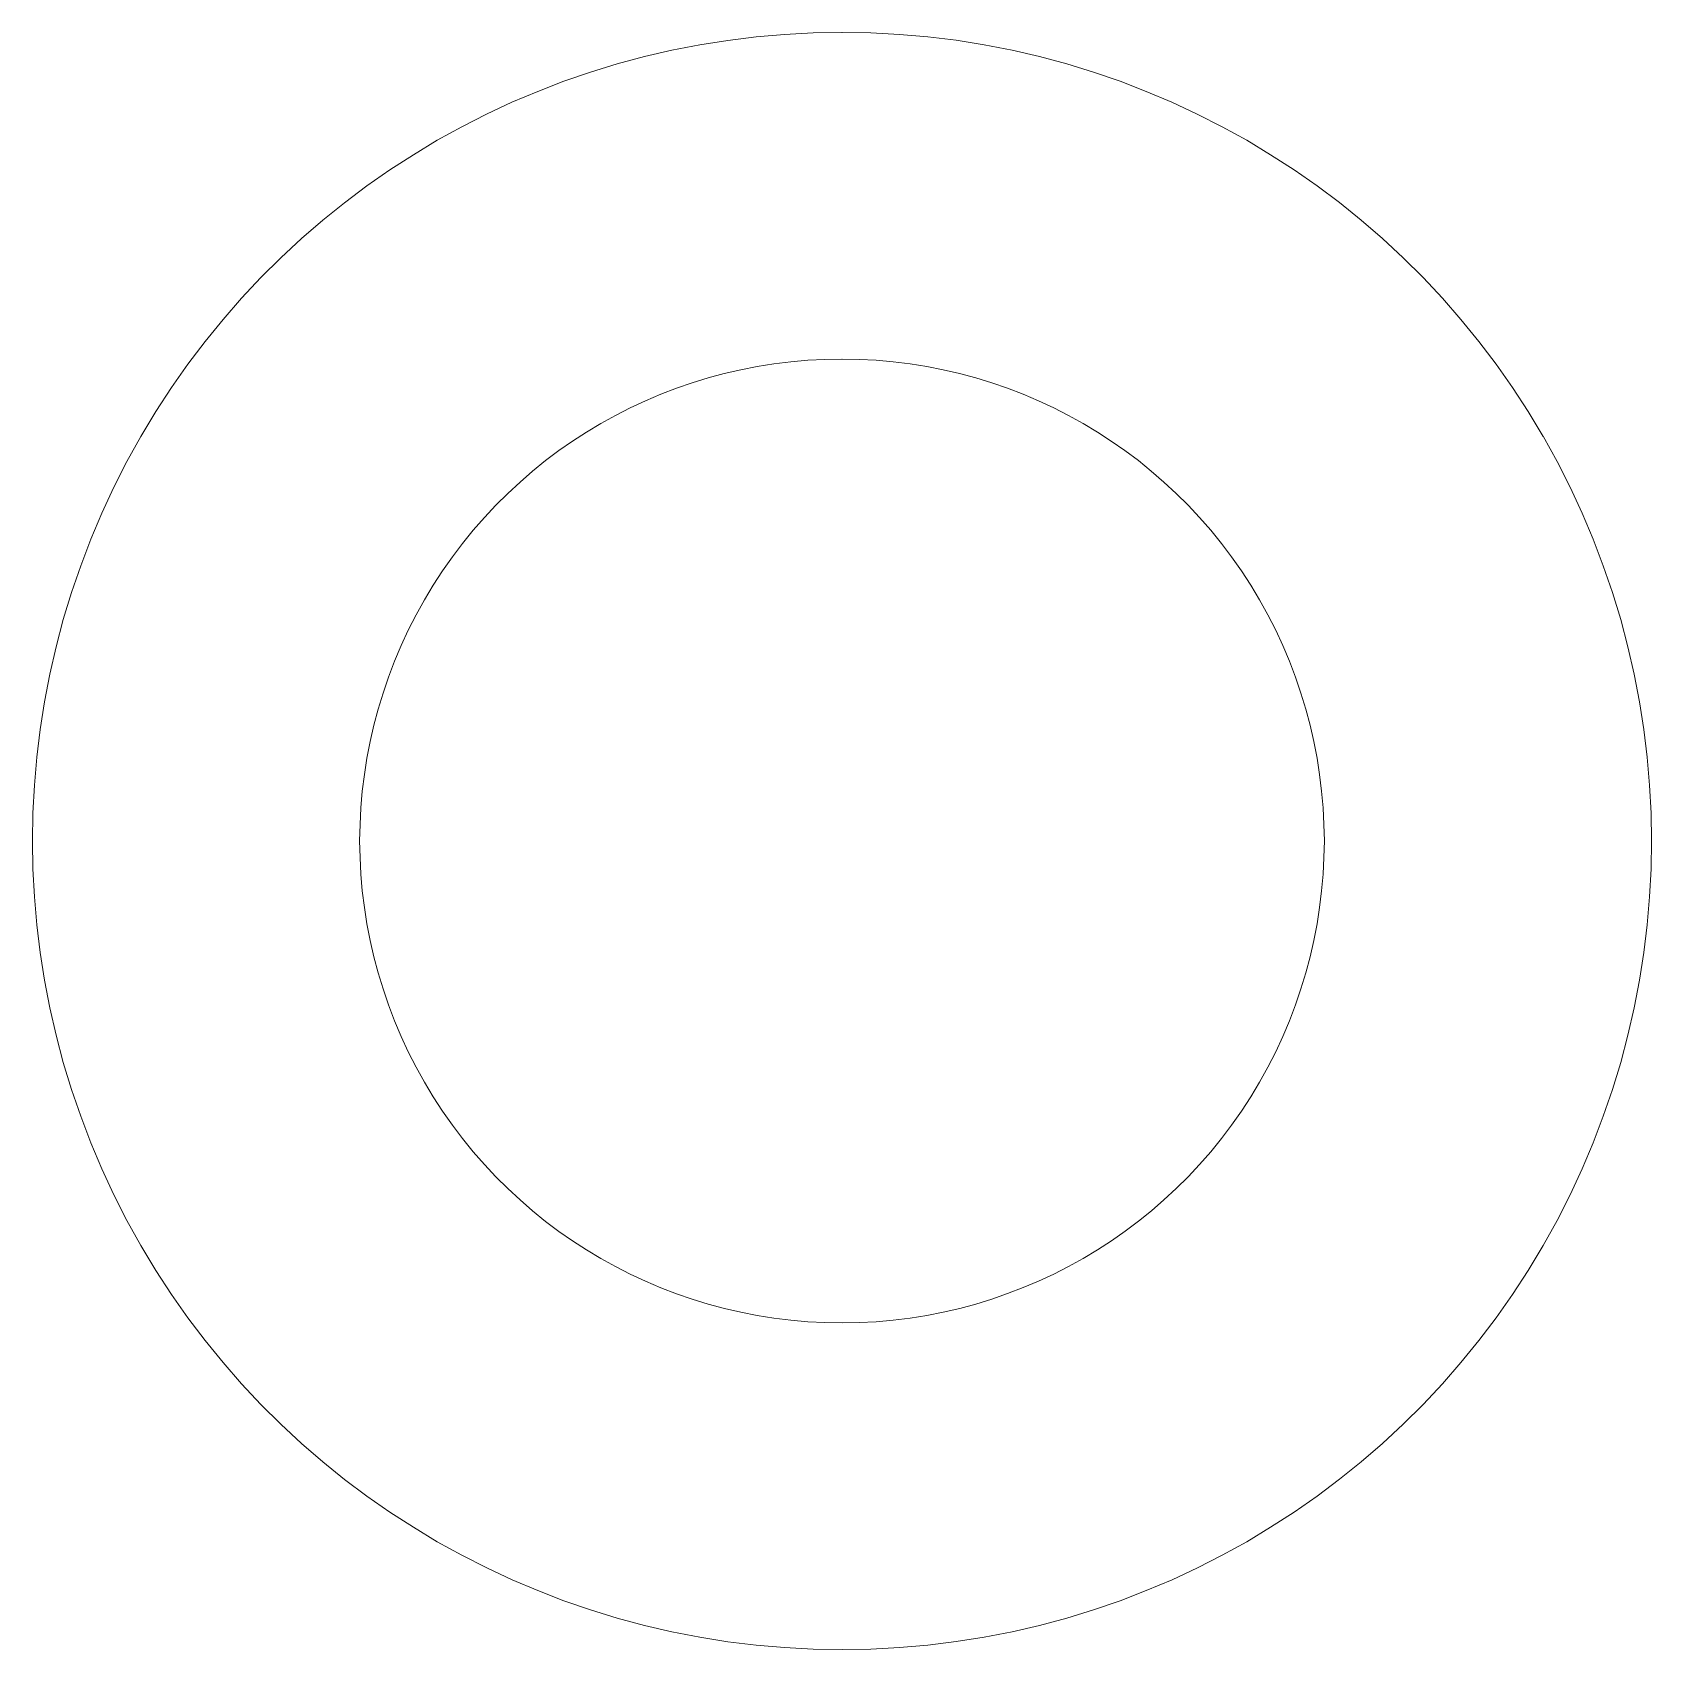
# Model space of a CAD drawing. Header units: centimetres. Extents: x -75 to 51, y -4 to 64.
# Drawn here: x 7.948 to 10.983, y 8.263 to 11.293 of the extents above; entities that cross this region are included whole.
import ezdxf

# ---------------------------------------------------------------- set-up
doc = ezdxf.new("R2010")
doc.units = ezdxf.units.CM
doc.header["$MEASUREMENT"] = 0
doc.layers.add('layer 1', color=7, linetype='Continuous')

msp = doc.modelspace()

# ---------------------------------------------------------------- linework, layer by layer
at = {"layer": 'layer 1', "color": 1, "lineweight": 20}
for points in [[(9.46586, 11.29313), (9.46586, 11.29313), (9.41181, 11.29224), (9.41181, 11.29224), (9.41181, 11.29224), (9.41181, 11.29224), (9.35808, 11.28945), (9.35808, 11.28945), (9.35808, 11.28945), (9.35808, 11.28945), (9.30471, 11.28479), (9.30471, 11.28479), (9.30471, 11.28479), (9.30471, 11.28479), (9.25174, 11.27827), (9.25174, 11.27827), (9.25174, 11.27827), (9.25174, 11.27827), (9.19921, 11.26992), (9.19921, 11.26992), (9.19921, 11.26992), (9.19921, 11.26992), (9.14716, 11.25976), (9.14716, 11.25976), (9.14716, 11.25976), (9.14716, 11.25976), (9.09563, 11.24781), (9.09563, 11.24781), (9.09563, 11.24781), (9.09563, 11.24781), (9.04467, 11.2341), (9.04467, 11.2341), (9.04467, 11.2341), (9.04467, 11.2341), (8.99432, 11.21866), (8.99432, 11.21866), (8.99432, 11.21866), (8.99432, 11.21866), (8.94461, 11.20151), (8.94461, 11.20151), (8.94461, 11.20151), (8.94461, 11.20151), (8.8956, 11.18267), (8.8956, 11.18267), (8.8956, 11.18267), (8.8956, 11.18267), (8.84732, 11.16217), (8.84732, 11.16217), (8.84732, 11.16217), (8.84732, 11.16217), (8.79982, 11.14003), (8.79982, 11.14003), (8.79982, 11.14003), (8.79982, 11.14003), (8.75314, 11.11627), (8.75314, 11.11627), (8.75314, 11.11627), (8.75314, 11.11627), (8.70731, 11.09092), (8.70731, 11.09092), (8.70731, 11.09092), (8.70731, 11.09092), (8.66239, 11.064), (8.66239, 11.064), (8.66239, 11.064), (8.66239, 11.064), (8.61842, 11.03554), (8.61842, 11.03554), (8.61842, 11.03554), (8.61842, 11.03554), (8.57543, 11.00556), (8.57543, 11.00556), (8.57543, 11.00556), (8.57543, 11.00556), (8.53347, 10.97409), (8.53347, 10.97409), (8.53347, 10.97409), (8.53347, 10.97409), (8.49257, 10.94115), (8.49257, 10.94115), (8.49257, 10.94115), (8.49257, 10.94115), (8.45279, 10.90677), (8.45279, 10.90677), (8.45279, 10.90677), (8.45279, 10.90677), (8.41417, 10.87096), (8.41417, 10.87096), (8.41417, 10.87096), (8.41417, 10.87096), (8.37674, 10.83377), (8.37674, 10.83377), (8.37674, 10.83377), (8.37674, 10.83377), (8.34056, 10.79519), (8.34056, 10.79519), (8.34056, 10.79519), (8.34056, 10.79519), (8.30565, 10.75527), (8.30565, 10.75527), (8.30565, 10.75527), (8.30565, 10.75527), (8.27206, 10.71402), (8.27206, 10.71402), (8.27206, 10.71402), (8.27206, 10.71402), (8.23984, 10.67147), (8.23984, 10.67147), (8.23984, 10.67147), (8.23984, 10.67147), (8.20903, 10.62764), (8.20903, 10.62764), (8.20903, 10.62764), (8.20903, 10.62764), (8.17964, 10.58256), (8.17964, 10.58256), (8.17964, 10.58256), (8.17964, 10.58256), (8.15176, 10.53625), (8.15176, 10.53625)], [(10.77991, 10.53628), (10.77991, 10.53628), (10.75202, 10.58259), (10.75202, 10.58259), (10.75202, 10.58259), (10.75202, 10.58259), (10.72267, 10.62767), (10.72267, 10.62767), (10.72267, 10.62767), (10.72267, 10.62767), (10.69185, 10.6715), (10.69185, 10.6715), (10.69185, 10.6715), (10.69185, 10.6715), (10.65963, 10.71405), (10.65963, 10.71405), (10.65963, 10.71405), (10.65963, 10.71405), (10.62605, 10.7553), (10.62605, 10.7553), (10.62605, 10.7553), (10.62605, 10.7553), (10.59114, 10.79522), (10.59114, 10.79522), (10.59114, 10.79522), (10.59114, 10.79522), (10.55495, 10.8338), (10.55495, 10.8338), (10.55495, 10.8338), (10.55495, 10.8338), (10.51752, 10.87099), (10.51752, 10.87099), (10.51752, 10.87099), (10.51752, 10.87099), (10.4789, 10.9068), (10.4789, 10.9068), (10.4789, 10.9068), (10.4789, 10.9068), (10.43912, 10.94118), (10.43912, 10.94118), (10.43912, 10.94118), (10.43912, 10.94118), (10.39823, 10.97412), (10.39823, 10.97412), (10.39823, 10.97412), (10.39823, 10.97412), (10.35626, 11.00559), (10.35626, 11.00559), (10.35626, 11.00559), (10.35626, 11.00559), (10.31328, 11.03557), (10.31328, 11.03557), (10.31328, 11.03557), (10.31328, 11.03557), (10.2693, 11.06403), (10.2693, 11.06403), (10.2693, 11.06403), (10.2693, 11.06403), (10.22438, 11.09095), (10.22438, 11.09095), (10.22438, 11.09095), (10.22438, 11.09095), (10.17856, 11.1163), (10.17856, 11.1163), (10.17856, 11.1163), (10.17856, 11.1163), (10.13187, 11.14006), (10.13187, 11.14006), (10.13187, 11.14006), (10.13187, 11.14006), (10.08437, 11.1622), (10.08437, 11.1622), (10.08437, 11.1622), (10.08437, 11.1622), (10.03609, 11.1827), (10.03609, 11.1827), (10.03609, 11.1827), (10.03609, 11.1827), (9.98708, 11.20154), (9.98708, 11.20154), (9.98708, 11.20154), (9.98708, 11.20154), (9.93737, 11.21869), (9.93737, 11.21869), (9.93737, 11.21869), (9.93737, 11.21869), (9.88702, 11.23413), (9.88702, 11.23413), (9.88702, 11.23413), (9.88702, 11.23413), (9.83607, 11.24784), (9.83607, 11.24784), (9.83607, 11.24784), (9.83607, 11.24784), (9.78454, 11.25979), (9.78454, 11.25979), (9.78454, 11.25979), (9.78454, 11.25979), (9.73249, 11.26995), (9.73249, 11.26995), (9.73249, 11.26995), (9.73249, 11.26995), (9.67997, 11.2783), (9.67997, 11.2783), (9.67997, 11.2783), (9.67997, 11.2783), (9.62699, 11.28482), (9.62699, 11.28482), (9.62699, 11.28482), (9.62699, 11.28482), (9.57362, 11.28948), (9.57362, 11.28948), (9.57362, 11.28948), (9.57362, 11.28948), (9.5199, 11.29227), (9.5199, 11.29227), (9.5199, 11.29227), (9.5199, 11.29227), (9.46585, 11.29316), (9.46585, 11.29316)], [(9.46586, 10.68098), (9.46586, 10.68098), (9.43366, 10.68047), (9.43366, 10.68047), (9.43366, 10.68047), (9.43366, 10.68047), (9.40165, 10.67879), (9.40165, 10.67879), (9.40165, 10.67879), (9.40165, 10.67879), (9.36985, 10.676), (9.36985, 10.676), (9.36985, 10.676), (9.36985, 10.676), (9.33829, 10.6721), (9.33829, 10.6721), (9.33829, 10.6721), (9.33829, 10.6721), (9.30699, 10.66711), (9.30699, 10.66711), (9.30699, 10.66711), (9.30699, 10.66711), (9.27598, 10.66104), (9.27598, 10.66104), (9.27598, 10.66104), (9.27598, 10.66104), (9.24529, 10.65391), (9.24529, 10.65391), (9.24529, 10.65391), (9.24529, 10.65391), (9.21493, 10.64573), (9.21493, 10.64573), (9.21493, 10.64573), (9.21493, 10.64573), (9.18494, 10.63652), (9.18494, 10.63652), (9.18494, 10.63652), (9.18494, 10.63652), (9.15534, 10.62629), (9.15534, 10.62629), (9.15534, 10.62629), (9.15534, 10.62629), (9.12615, 10.61505), (9.12615, 10.61505), (9.12615, 10.61505), (9.12615, 10.61505), (9.09737, 10.60282), (9.09737, 10.60282), (9.09737, 10.60282), (9.09737, 10.60282), (9.06909, 10.58962), (9.06909, 10.58962), (9.06909, 10.58962), (9.06909, 10.58962), (9.04126, 10.57545), (9.04126, 10.57545), (9.04126, 10.57545), (9.04126, 10.57545), (9.01396, 10.56034), (9.01396, 10.56034), (9.01396, 10.56034), (9.01396, 10.56034), (8.98721, 10.5443), (8.98721, 10.5443), (8.98721, 10.5443), (8.98721, 10.5443), (8.96101, 10.52734), (8.96101, 10.52734), (8.96101, 10.52734), (8.96101, 10.52734), (8.93539, 10.50947), (8.93539, 10.50947), (8.93539, 10.50947), (8.93539, 10.50947), (8.91038, 10.49071), (8.91038, 10.49071), (8.91038, 10.49071), (8.91038, 10.49071), (8.88602, 10.47108), (8.88602, 10.47108), (8.88602, 10.47108), (8.88602, 10.47108), (8.86234, 10.45059), (8.86234, 10.45059), (8.86234, 10.45059), (8.86234, 10.45059), (8.83932, 10.42925), (8.83932, 10.42925), (8.83932, 10.42925), (8.83932, 10.42925), (8.81704, 10.40708), (8.81704, 10.40708), (8.81704, 10.40708), (8.81704, 10.40708), (8.7955, 10.38409), (8.7955, 10.38409), (8.7955, 10.38409), (8.7955, 10.38409), (8.77472, 10.3603), (8.77472, 10.3603), (8.77472, 10.3603), (8.77472, 10.3603), (8.7547, 10.33572), (8.7547, 10.33572), (8.7547, 10.33572), (8.7547, 10.33572), (8.73551, 10.31036), (8.73551, 10.31036), (8.73551, 10.31036), (8.73551, 10.31036), (8.71715, 10.28424), (8.71715, 10.28424), (8.71715, 10.28424), (8.71715, 10.28424), (8.69967, 10.25738), (8.69967, 10.25738), (8.69967, 10.25738), (8.69967, 10.25738), (8.68309, 10.22979), (8.68309, 10.22979)], [(10.24861, 10.2298), (10.24861, 10.2298), (10.23203, 10.25739), (10.23203, 10.25739), (10.23203, 10.25739), (10.23203, 10.25739), (10.21455, 10.28425), (10.21455, 10.28425), (10.21455, 10.28425), (10.21455, 10.28425), (10.19619, 10.31036), (10.19619, 10.31036), (10.19619, 10.31036), (10.19619, 10.31036), (10.17699, 10.33572), (10.17699, 10.33572), (10.17699, 10.33572), (10.17699, 10.33572), (10.15697, 10.3603), (10.15697, 10.3603), (10.15697, 10.3603), (10.15697, 10.3603), (10.13619, 10.38409), (10.13619, 10.38409), (10.13619, 10.38409), (10.13619, 10.38409), (10.11464, 10.40708), (10.11464, 10.40708), (10.11464, 10.40708), (10.11464, 10.40708), (10.09236, 10.42925), (10.09236, 10.42925), (10.09236, 10.42925), (10.09236, 10.42925), (10.06934, 10.45059), (10.06934, 10.45059), (10.06934, 10.45059), (10.06934, 10.45059), (10.04565, 10.47108), (10.04565, 10.47108), (10.04565, 10.47108), (10.04565, 10.47108), (10.02129, 10.49071), (10.02129, 10.49071), (10.02129, 10.49071), (10.02129, 10.49071), (9.99629, 10.50947), (9.99629, 10.50947), (9.99629, 10.50947), (9.99629, 10.50947), (9.97067, 10.52734), (9.97067, 10.52734), (9.97067, 10.52734), (9.97067, 10.52734), (9.94447, 10.5443), (9.94447, 10.5443), (9.94447, 10.5443), (9.94447, 10.5443), (9.91772, 10.56034), (9.91772, 10.56034), (9.91772, 10.56034), (9.91772, 10.56034), (9.89042, 10.57545), (9.89042, 10.57545), (9.89042, 10.57545), (9.89042, 10.57545), (9.8626, 10.58962), (9.8626, 10.58962), (9.8626, 10.58962), (9.8626, 10.58962), (9.83432, 10.60282), (9.83432, 10.60282), (9.83432, 10.60282), (9.83432, 10.60282), (9.80555, 10.61504), (9.80555, 10.61504), (9.80555, 10.61504), (9.80555, 10.61504), (9.77635, 10.62628), (9.77635, 10.62628), (9.77635, 10.62628), (9.77635, 10.62628), (9.74676, 10.63651), (9.74676, 10.63651), (9.74676, 10.63651), (9.74676, 10.63651), (9.71676, 10.64572), (9.71676, 10.64572), (9.71676, 10.64572), (9.71676, 10.64572), (9.6864, 10.6539), (9.6864, 10.6539), (9.6864, 10.6539), (9.6864, 10.6539), (9.65571, 10.66103), (9.65571, 10.66103), (9.65571, 10.66103), (9.65571, 10.66103), (9.6247, 10.6671), (9.6247, 10.6671), (9.6247, 10.6671), (9.6247, 10.6671), (9.5934, 10.67209), (9.5934, 10.67209), (9.5934, 10.67209), (9.5934, 10.67209), (9.56184, 10.67599), (9.56184, 10.67599), (9.56184, 10.67599), (9.56184, 10.67599), (9.53004, 10.67878), (9.53004, 10.67878), (9.53004, 10.67878), (9.53004, 10.67878), (9.49804, 10.68046), (9.49804, 10.68046), (9.49804, 10.68046), (9.49804, 10.68046), (9.46584, 10.68097), (9.46584, 10.68097)], [(8.1518, 10.53628), (8.1518, 10.53628), (8.1256, 10.48901), (8.1256, 10.48901), (8.1256, 10.48901), (8.1256, 10.48901), (8.10121, 10.44106), (8.10121, 10.44106), (8.10121, 10.44106), (8.10121, 10.44106), (8.07861, 10.39248), (8.07861, 10.39248), (8.07861, 10.39248), (8.07861, 10.39248), (8.05784, 10.34332), (8.05784, 10.34332), (8.05784, 10.34332), (8.05784, 10.34332), (8.03886, 10.29363), (8.03886, 10.29363), (8.03886, 10.29363), (8.03886, 10.29363), (8.02169, 10.24345), (8.02169, 10.24345), (8.02169, 10.24345), (8.02169, 10.24345), (8.00632, 10.19284), (8.00632, 10.19284), (8.00632, 10.19284), (8.00632, 10.19284), (7.99276, 10.14184), (7.99276, 10.14184), (7.99276, 10.14184), (7.99276, 10.14184), (7.98101, 10.0905), (7.98101, 10.0905), (7.98101, 10.0905), (7.98101, 10.0905), (7.97107, 10.03887), (7.97107, 10.03887), (7.97107, 10.03887), (7.97107, 10.03887), (7.96291, 9.987), (7.96291, 9.987), (7.96291, 9.987), (7.96291, 9.987), (7.9566, 9.93493), (7.9566, 9.93493), (7.9566, 9.93493), (7.9566, 9.93493), (7.95206, 9.88272), (7.95206, 9.88272), (7.95206, 9.88272), (7.95206, 9.88272), (7.94929, 9.83041), (7.94929, 9.83041), (7.94929, 9.83041), (7.94929, 9.83041), (7.94836, 9.77805), (7.94836, 9.77805), (7.94836, 9.77805), (7.94836, 9.77805), (7.94929, 9.72569), (7.94929, 9.72569), (7.94929, 9.72569), (7.94929, 9.72569), (7.95206, 9.67338), (7.95206, 9.67338), (7.95206, 9.67338), (7.95206, 9.67338), (7.9566, 9.62117), (7.9566, 9.62117), (7.9566, 9.62117), (7.9566, 9.62117), (7.96291, 9.5691), (7.96291, 9.5691), (7.96291, 9.5691), (7.96291, 9.5691), (7.97107, 9.51723), (7.97107, 9.51723), (7.97107, 9.51723), (7.97107, 9.51723), (7.98101, 9.4656), (7.98101, 9.4656), (7.98101, 9.4656), (7.98101, 9.4656), (7.99276, 9.41426), (7.99276, 9.41426), (7.99276, 9.41426), (7.99276, 9.41426), (8.00632, 9.36326), (8.00632, 9.36326), (8.00632, 9.36326), (8.00632, 9.36326), (8.02169, 9.31265), (8.02169, 9.31265), (8.02169, 9.31265), (8.02169, 9.31265), (8.03886, 9.26247), (8.03886, 9.26247), (8.03886, 9.26247), (8.03886, 9.26247), (8.05784, 9.21278), (8.05784, 9.21278), (8.05784, 9.21278), (8.05784, 9.21278), (8.07861, 9.16362), (8.07861, 9.16362), (8.07861, 9.16362), (8.07861, 9.16362), (8.10121, 9.11504), (8.10121, 9.11504), (8.10121, 9.11504), (8.10121, 9.11504), (8.1256, 9.06709), (8.1256, 9.06709), (8.1256, 9.06709), (8.1256, 9.06709), (8.1518, 9.01982), (8.1518, 9.01982)], [(10.77991, 9.01984), (10.77991, 9.01984), (10.80611, 9.06711), (10.80611, 9.06711), (10.80611, 9.06711), (10.80611, 9.06711), (10.8305, 9.11506), (10.8305, 9.11506), (10.8305, 9.11506), (10.8305, 9.11506), (10.85309, 9.16364), (10.85309, 9.16364), (10.85309, 9.16364), (10.85309, 9.16364), (10.87387, 9.2128), (10.87387, 9.2128), (10.87387, 9.2128), (10.87387, 9.2128), (10.89285, 9.26249), (10.89285, 9.26249), (10.89285, 9.26249), (10.89285, 9.26249), (10.91002, 9.31267), (10.91002, 9.31267), (10.91002, 9.31267), (10.91002, 9.31267), (10.92538, 9.36328), (10.92538, 9.36328), (10.92538, 9.36328), (10.92538, 9.36328), (10.93894, 9.41428), (10.93894, 9.41428), (10.93894, 9.41428), (10.93894, 9.41428), (10.95069, 9.46562), (10.95069, 9.46562), (10.95069, 9.46562), (10.95069, 9.46562), (10.96064, 9.51725), (10.96064, 9.51725), (10.96064, 9.51725), (10.96064, 9.51725), (10.9688, 9.56912), (10.9688, 9.56912), (10.9688, 9.56912), (10.9688, 9.56912), (10.97511, 9.62119), (10.97511, 9.62119), (10.97511, 9.62119), (10.97511, 9.62119), (10.97965, 9.6734), (10.97965, 9.6734), (10.97965, 9.6734), (10.97965, 9.6734), (10.98242, 9.72571), (10.98242, 9.72571), (10.98242, 9.72571), (10.98242, 9.72571), (10.98335, 9.77807), (10.98335, 9.77807), (10.98335, 9.77807), (10.98335, 9.77807), (10.98242, 9.83043), (10.98242, 9.83043), (10.98242, 9.83043), (10.98242, 9.83043), (10.97965, 9.88274), (10.97965, 9.88274), (10.97965, 9.88274), (10.97965, 9.88274), (10.97511, 9.93495), (10.97511, 9.93495), (10.97511, 9.93495), (10.97511, 9.93495), (10.9688, 9.98702), (10.9688, 9.98702), (10.9688, 9.98702), (10.9688, 9.98702), (10.96064, 10.03889), (10.96064, 10.03889), (10.96064, 10.03889), (10.96064, 10.03889), (10.95069, 10.09052), (10.95069, 10.09052), (10.95069, 10.09052), (10.95069, 10.09052), (10.93894, 10.14186), (10.93894, 10.14186), (10.93894, 10.14186), (10.93894, 10.14186), (10.92538, 10.19286), (10.92538, 10.19286), (10.92538, 10.19286), (10.92538, 10.19286), (10.91002, 10.24347), (10.91002, 10.24347), (10.91002, 10.24347), (10.91002, 10.24347), (10.89285, 10.29365), (10.89285, 10.29365), (10.89285, 10.29365), (10.89285, 10.29365), (10.87387, 10.34334), (10.87387, 10.34334), (10.87387, 10.34334), (10.87387, 10.34334), (10.85309, 10.3925), (10.85309, 10.3925), (10.85309, 10.3925), (10.85309, 10.3925), (10.8305, 10.44108), (10.8305, 10.44108), (10.8305, 10.44108), (10.8305, 10.44108), (10.80611, 10.48903), (10.80611, 10.48903), (10.80611, 10.48903), (10.80611, 10.48903), (10.77991, 10.5363), (10.77991, 10.5363)], [(8.68309, 10.2298), (8.68309, 10.2298), (8.66748, 10.20164), (8.66748, 10.20164), (8.66748, 10.20164), (8.66748, 10.20164), (8.65293, 10.17307), (8.65293, 10.17307), (8.65293, 10.17307), (8.65293, 10.17307), (8.63947, 10.14413), (8.63947, 10.14413), (8.63947, 10.14413), (8.63947, 10.14413), (8.62707, 10.11484), (8.62707, 10.11484), (8.62707, 10.11484), (8.62707, 10.11484), (8.61578, 10.08523), (8.61578, 10.08523), (8.61578, 10.08523), (8.61578, 10.08523), (8.60556, 10.05534), (8.60556, 10.05534), (8.60556, 10.05534), (8.60556, 10.05534), (8.5964, 10.02519), (8.5964, 10.02519), (8.5964, 10.02519), (8.5964, 10.02519), (8.58833, 9.9948), (8.58833, 9.9948), (8.58833, 9.9948), (8.58833, 9.9948), (8.58134, 9.96421), (8.58134, 9.96421), (8.58134, 9.96421), (8.58134, 9.96421), (8.57545, 9.93345), (8.57545, 9.93345), (8.57545, 9.93345), (8.57545, 9.93345), (8.57057, 9.90254), (8.57057, 9.90254), (8.57057, 9.90254), (8.57057, 9.90254), (8.56679, 9.87152), (8.56679, 9.87152), (8.56679, 9.87152), (8.56679, 9.87152), (8.56402, 9.84041), (8.56402, 9.84041), (8.56402, 9.84041), (8.56402, 9.84041), (8.5625, 9.80925), (8.5625, 9.80925), (8.5625, 9.80925), (8.5625, 9.80925), (8.56165, 9.77806), (8.56165, 9.77806), (8.56165, 9.77806), (8.56165, 9.77806), (8.5625, 9.74687), (8.5625, 9.74687), (8.5625, 9.74687), (8.5625, 9.74687), (8.56402, 9.7157), (8.56402, 9.7157), (8.56402, 9.7157), (8.56402, 9.7157), (8.56679, 9.68459), (8.56679, 9.68459), (8.56679, 9.68459), (8.56679, 9.68459), (8.57057, 9.65357), (8.57057, 9.65357), (8.57057, 9.65357), (8.57057, 9.65357), (8.57545, 9.62266), (8.57545, 9.62266), (8.57545, 9.62266), (8.57545, 9.62266), (8.58134, 9.5919), (8.58134, 9.5919), (8.58134, 9.5919), (8.58134, 9.5919), (8.58833, 9.56131), (8.58833, 9.56131), (8.58833, 9.56131), (8.58833, 9.56131), (8.5964, 9.53092), (8.5964, 9.53092), (8.5964, 9.53092), (8.5964, 9.53092), (8.60556, 9.50076), (8.60556, 9.50076), (8.60556, 9.50076), (8.60556, 9.50076), (8.61578, 9.47087), (8.61578, 9.47087), (8.61578, 9.47087), (8.61578, 9.47087), (8.62707, 9.44126), (8.62707, 9.44126), (8.62707, 9.44126), (8.62707, 9.44126), (8.63947, 9.41197), (8.63947, 9.41197), (8.63947, 9.41197), (8.63947, 9.41197), (8.65293, 9.38303), (8.65293, 9.38303), (8.65293, 9.38303), (8.65293, 9.38303), (8.66748, 9.35446), (8.66748, 9.35446), (8.66748, 9.35446), (8.66748, 9.35446), (8.68309, 9.3263), (8.68309, 9.3263)], [(10.24861, 9.32632), (10.24861, 9.32632), (10.26423, 9.35448), (10.26423, 9.35448), (10.26423, 9.35448), (10.26423, 9.35448), (10.27877, 9.38305), (10.27877, 9.38305), (10.27877, 9.38305), (10.27877, 9.38305), (10.29223, 9.41199), (10.29223, 9.41199), (10.29223, 9.41199), (10.29223, 9.41199), (10.30463, 9.44128), (10.30463, 9.44128), (10.30463, 9.44128), (10.30463, 9.44128), (10.31592, 9.47089), (10.31592, 9.47089), (10.31592, 9.47089), (10.31592, 9.47089), (10.32615, 9.50078), (10.32615, 9.50078), (10.32615, 9.50078), (10.32615, 9.50078), (10.33529, 9.53093), (10.33529, 9.53093), (10.33529, 9.53093), (10.33529, 9.53093), (10.34337, 9.56132), (10.34337, 9.56132), (10.34337, 9.56132), (10.34337, 9.56132), (10.35035, 9.59191), (10.35035, 9.59191), (10.35035, 9.59191), (10.35035, 9.59191), (10.35624, 9.62267), (10.35624, 9.62267), (10.35624, 9.62267), (10.35624, 9.62267), (10.36112, 9.65358), (10.36112, 9.65358), (10.36112, 9.65358), (10.36112, 9.65358), (10.36491, 9.6846), (10.36491, 9.6846), (10.36491, 9.6846), (10.36491, 9.6846), (10.36768, 9.71571), (10.36768, 9.71571), (10.36768, 9.71571), (10.36768, 9.71571), (10.3692, 9.74688), (10.3692, 9.74688), (10.3692, 9.74688), (10.3692, 9.74688), (10.37005, 9.77807), (10.37005, 9.77807), (10.37005, 9.77807), (10.37005, 9.77807), (10.3692, 9.80926), (10.3692, 9.80926), (10.3692, 9.80926), (10.3692, 9.80926), (10.36768, 9.84043), (10.36768, 9.84043), (10.36768, 9.84043), (10.36768, 9.84043), (10.36491, 9.87154), (10.36491, 9.87154), (10.36491, 9.87154), (10.36491, 9.87154), (10.36112, 9.90256), (10.36112, 9.90256), (10.36112, 9.90256), (10.36112, 9.90256), (10.35624, 9.93347), (10.35624, 9.93347), (10.35624, 9.93347), (10.35624, 9.93347), (10.35035, 9.96423), (10.35035, 9.96423), (10.35035, 9.96423), (10.35035, 9.96423), (10.34337, 9.99482), (10.34337, 9.99482), (10.34337, 9.99482), (10.34337, 9.99482), (10.33529, 10.02521), (10.33529, 10.02521), (10.33529, 10.02521), (10.33529, 10.02521), (10.32615, 10.05536), (10.32615, 10.05536), (10.32615, 10.05536), (10.32615, 10.05536), (10.31592, 10.08525), (10.31592, 10.08525), (10.31592, 10.08525), (10.31592, 10.08525), (10.30463, 10.11486), (10.30463, 10.11486), (10.30463, 10.11486), (10.30463, 10.11486), (10.29223, 10.14415), (10.29223, 10.14415), (10.29223, 10.14415), (10.29223, 10.14415), (10.27877, 10.17309), (10.27877, 10.17309), (10.27877, 10.17309), (10.27877, 10.17309), (10.26423, 10.20166), (10.26423, 10.20166), (10.26423, 10.20166), (10.26423, 10.20166), (10.24861, 10.22982), (10.24861, 10.22982)], [(8.68309, 9.32632), (8.68309, 9.32632), (8.69967, 9.29873), (8.69967, 9.29873), (8.69967, 9.29873), (8.69967, 9.29873), (8.71715, 9.27187), (8.71715, 9.27187), (8.71715, 9.27187), (8.71715, 9.27187), (8.73551, 9.24576), (8.73551, 9.24576), (8.73551, 9.24576), (8.73551, 9.24576), (8.7547, 9.2204), (8.7547, 9.2204), (8.7547, 9.2204), (8.7547, 9.2204), (8.77472, 9.19582), (8.77472, 9.19582), (8.77472, 9.19582), (8.77472, 9.19582), (8.7955, 9.17203), (8.7955, 9.17203), (8.7955, 9.17203), (8.7955, 9.17203), (8.81704, 9.14904), (8.81704, 9.14904), (8.81704, 9.14904), (8.81704, 9.14904), (8.83933, 9.12687), (8.83933, 9.12687), (8.83933, 9.12687), (8.83933, 9.12687), (8.86235, 9.10553), (8.86235, 9.10553), (8.86235, 9.10553), (8.86235, 9.10553), (8.88604, 9.08504), (8.88604, 9.08504), (8.88604, 9.08504), (8.88604, 9.08504), (8.9104, 9.06541), (8.9104, 9.06541), (8.9104, 9.06541), (8.9104, 9.06541), (8.9354, 9.04665), (8.9354, 9.04665), (8.9354, 9.04665), (8.9354, 9.04665), (8.96103, 9.02878), (8.96103, 9.02878), (8.96103, 9.02878), (8.96103, 9.02878), (8.98723, 9.01182), (8.98723, 9.01182), (8.98723, 9.01182), (8.98723, 9.01182), (9.01398, 8.99578), (9.01398, 8.99578), (9.01398, 8.99578), (9.01398, 8.99578), (9.04128, 8.98067), (9.04128, 8.98067), (9.04128, 8.98067), (9.04128, 8.98067), (9.0691, 8.9665), (9.0691, 8.9665), (9.0691, 8.9665), (9.0691, 8.9665), (9.09738, 8.9533), (9.09738, 8.9533), (9.09738, 8.9533), (9.09738, 8.9533), (9.12616, 8.94108), (9.12616, 8.94108), (9.12616, 8.94108), (9.12616, 8.94108), (9.15536, 8.92984), (9.15536, 8.92984), (9.15536, 8.92984), (9.15536, 8.92984), (9.18496, 8.91961), (9.18496, 8.91961), (9.18496, 8.91961), (9.18496, 8.91961), (9.21495, 8.9104), (9.21495, 8.9104), (9.21495, 8.9104), (9.21495, 8.9104), (9.24531, 8.90222), (9.24531, 8.90222), (9.24531, 8.90222), (9.24531, 8.90222), (9.276, 8.89509), (9.276, 8.89509), (9.276, 8.89509), (9.276, 8.89509), (9.30701, 8.88902), (9.30701, 8.88902), (9.30701, 8.88902), (9.30701, 8.88902), (9.33831, 8.88403), (9.33831, 8.88403), (9.33831, 8.88403), (9.33831, 8.88403), (9.36987, 8.88013), (9.36987, 8.88013), (9.36987, 8.88013), (9.36987, 8.88013), (9.40166, 8.87734), (9.40166, 8.87734), (9.40166, 8.87734), (9.40166, 8.87734), (9.43368, 8.87566), (9.43368, 8.87566), (9.43368, 8.87566), (9.43368, 8.87566), (9.46587, 8.87515), (9.46587, 8.87515)], [(9.46586, 8.87513), (9.46586, 8.87513), (9.49806, 8.87572), (9.49806, 8.87572), (9.49806, 8.87572), (9.49806, 8.87572), (9.53006, 8.8774), (9.53006, 8.8774), (9.53006, 8.8774), (9.53006, 8.8774), (9.56186, 8.88019), (9.56186, 8.88019), (9.56186, 8.88019), (9.56186, 8.88019), (9.59342, 8.88409), (9.59342, 8.88409), (9.59342, 8.88409), (9.59342, 8.88409), (9.62472, 8.88908), (9.62472, 8.88908), (9.62472, 8.88908), (9.62472, 8.88908), (9.65573, 8.89515), (9.65573, 8.89515), (9.65573, 8.89515), (9.65573, 8.89515), (9.68642, 8.90228), (9.68642, 8.90228), (9.68642, 8.90228), (9.68642, 8.90228), (9.71678, 8.91046), (9.71678, 8.91046), (9.71678, 8.91046), (9.71678, 8.91046), (9.74677, 8.91967), (9.74677, 8.91967), (9.74677, 8.91967), (9.74677, 8.91967), (9.77637, 8.9299), (9.77637, 8.9299), (9.77637, 8.9299), (9.77637, 8.9299), (9.80557, 8.94114), (9.80557, 8.94114), (9.80557, 8.94114), (9.80557, 8.94114), (9.83433, 8.95336), (9.83433, 8.95336), (9.83433, 8.95336), (9.83433, 8.95336), (9.86262, 8.96656), (9.86262, 8.96656), (9.86262, 8.96656), (9.86262, 8.96656), (9.89044, 8.98073), (9.89044, 8.98073), (9.89044, 8.98073), (9.89044, 8.98073), (9.91774, 8.99584), (9.91774, 8.99584), (9.91774, 8.99584), (9.91774, 8.99584), (9.94449, 9.01188), (9.94449, 9.01188), (9.94449, 9.01188), (9.94449, 9.01188), (9.97069, 9.02884), (9.97069, 9.02884), (9.97069, 9.02884), (9.97069, 9.02884), (9.99632, 9.04671), (9.99632, 9.04671), (9.99632, 9.04671), (9.99632, 9.04671), (10.02132, 9.06547), (10.02132, 9.06547), (10.02132, 9.06547), (10.02132, 9.06547), (10.04568, 9.0851), (10.04568, 9.0851), (10.04568, 9.0851), (10.04568, 9.0851), (10.06936, 9.10559), (10.06936, 9.10559), (10.06936, 9.10559), (10.06936, 9.10559), (10.09238, 9.12693), (10.09238, 9.12693), (10.09238, 9.12693), (10.09238, 9.12693), (10.11467, 9.1491), (10.11467, 9.1491), (10.11467, 9.1491), (10.11467, 9.1491), (10.13622, 9.17209), (10.13622, 9.17209), (10.13622, 9.17209), (10.13622, 9.17209), (10.157, 9.19588), (10.157, 9.19588), (10.157, 9.19588), (10.157, 9.19588), (10.17702, 9.22046), (10.17702, 9.22046), (10.17702, 9.22046), (10.17702, 9.22046), (10.19621, 9.24582), (10.19621, 9.24582), (10.19621, 9.24582), (10.19621, 9.24582), (10.21458, 9.27193), (10.21458, 9.27193), (10.21458, 9.27193), (10.21458, 9.27193), (10.23206, 9.29879), (10.23206, 9.29879), (10.23206, 9.29879), (10.23206, 9.29879), (10.24865, 9.32638), (10.24865, 9.32638)], [(8.1518, 9.01984), (8.1518, 9.01984), (8.17968, 8.97353), (8.17968, 8.97353), (8.17968, 8.97353), (8.17968, 8.97353), (8.20906, 8.92845), (8.20906, 8.92845), (8.20906, 8.92845), (8.20906, 8.92845), (8.23988, 8.88462), (8.23988, 8.88462), (8.23988, 8.88462), (8.23988, 8.88462), (8.2721, 8.84207), (8.2721, 8.84207), (8.2721, 8.84207), (8.2721, 8.84207), (8.30569, 8.80082), (8.30569, 8.80082), (8.30569, 8.80082), (8.30569, 8.80082), (8.3406, 8.7609), (8.3406, 8.7609), (8.3406, 8.7609), (8.3406, 8.7609), (8.37678, 8.72232), (8.37678, 8.72232), (8.37678, 8.72232), (8.37678, 8.72232), (8.41421, 8.68512), (8.41421, 8.68512), (8.41421, 8.68512), (8.41421, 8.68512), (8.45283, 8.64931), (8.45283, 8.64931), (8.45283, 8.64931), (8.45283, 8.64931), (8.49261, 8.61493), (8.49261, 8.61493), (8.49261, 8.61493), (8.49261, 8.61493), (8.53351, 8.58199), (8.53351, 8.58199), (8.53351, 8.58199), (8.53351, 8.58199), (8.57546, 8.55052), (8.57546, 8.55052), (8.57546, 8.55052), (8.57546, 8.55052), (8.61845, 8.52054), (8.61845, 8.52054), (8.61845, 8.52054), (8.61845, 8.52054), (8.66243, 8.49208), (8.66243, 8.49208), (8.66243, 8.49208), (8.66243, 8.49208), (8.70735, 8.46516), (8.70735, 8.46516), (8.70735, 8.46516), (8.70735, 8.46516), (8.75318, 8.43981), (8.75318, 8.43981), (8.75318, 8.43981), (8.75318, 8.43981), (8.79986, 8.41605), (8.79986, 8.41605), (8.79986, 8.41605), (8.79986, 8.41605), (8.84735, 8.39391), (8.84735, 8.39391), (8.84735, 8.39391), (8.84735, 8.39391), (8.89564, 8.37341), (8.89564, 8.37341), (8.89564, 8.37341), (8.89564, 8.37341), (8.94465, 8.35457), (8.94465, 8.35457), (8.94465, 8.35457), (8.94465, 8.35457), (8.99435, 8.33742), (8.99435, 8.33742), (8.99435, 8.33742), (8.99435, 8.33742), (9.0447, 8.32198), (9.0447, 8.32198), (9.0447, 8.32198), (9.0447, 8.32198), (9.09565, 8.30827), (9.09565, 8.30827), (9.09565, 8.30827), (9.09565, 8.30827), (9.14718, 8.29632), (9.14718, 8.29632), (9.14718, 8.29632), (9.14718, 8.29632), (9.19923, 8.28616), (9.19923, 8.28616), (9.19923, 8.28616), (9.19923, 8.28616), (9.25176, 8.27781), (9.25176, 8.27781), (9.25176, 8.27781), (9.25176, 8.27781), (9.30474, 8.27129), (9.30474, 8.27129), (9.30474, 8.27129), (9.30474, 8.27129), (9.35811, 8.26662), (9.35811, 8.26662), (9.35811, 8.26662), (9.35811, 8.26662), (9.41184, 8.26383), (9.41184, 8.26383), (9.41184, 8.26383), (9.41184, 8.26383), (9.46589, 8.26295), (9.46589, 8.26295)], [(9.46586, 8.26298), (9.46586, 8.26298), (9.5199, 8.26386), (9.5199, 8.26386), (9.5199, 8.26386), (9.5199, 8.26386), (9.57363, 8.26665), (9.57363, 8.26665), (9.57363, 8.26665), (9.57363, 8.26665), (9.627, 8.27131), (9.627, 8.27131), (9.627, 8.27131), (9.627, 8.27131), (9.67998, 8.27783), (9.67998, 8.27783), (9.67998, 8.27783), (9.67998, 8.27783), (9.73251, 8.28618), (9.73251, 8.28618), (9.73251, 8.28618), (9.73251, 8.28618), (9.78456, 8.29634), (9.78456, 8.29634), (9.78456, 8.29634), (9.78456, 8.29634), (9.83609, 8.30829), (9.83609, 8.30829), (9.83609, 8.30829), (9.83609, 8.30829), (9.88705, 8.322), (9.88705, 8.322), (9.88705, 8.322), (9.88705, 8.322), (9.9374, 8.33744), (9.9374, 8.33744), (9.9374, 8.33744), (9.9374, 8.33744), (9.9871, 8.35459), (9.9871, 8.35459), (9.9871, 8.35459), (9.9871, 8.35459), (10.03611, 8.37343), (10.03611, 8.37343), (10.03611, 8.37343), (10.03611, 8.37343), (10.08439, 8.39393), (10.08439, 8.39393), (10.08439, 8.39393), (10.08439, 8.39393), (10.13189, 8.41607), (10.13189, 8.41607), (10.13189, 8.41607), (10.13189, 8.41607), (10.17857, 8.43983), (10.17857, 8.43983), (10.17857, 8.43983), (10.17857, 8.43983), (10.22439, 8.46518), (10.22439, 8.46518), (10.22439, 8.46518), (10.22439, 8.46518), (10.26931, 8.4921), (10.26931, 8.4921), (10.26931, 8.4921), (10.26931, 8.4921), (10.31329, 8.52056), (10.31329, 8.52056), (10.31329, 8.52056), (10.31329, 8.52056), (10.35628, 8.55054), (10.35628, 8.55054), (10.35628, 8.55054), (10.35628, 8.55054), (10.39824, 8.58201), (10.39824, 8.58201), (10.39824, 8.58201), (10.39824, 8.58201), (10.43913, 8.61495), (10.43913, 8.61495), (10.43913, 8.61495), (10.43913, 8.61495), (10.47891, 8.64933), (10.47891, 8.64933), (10.47891, 8.64933), (10.47891, 8.64933), (10.51753, 8.68514), (10.51753, 8.68514), (10.51753, 8.68514), (10.51753, 8.68514), (10.55495, 8.72234), (10.55495, 8.72234), (10.55495, 8.72234), (10.55495, 8.72234), (10.59114, 8.76092), (10.59114, 8.76092), (10.59114, 8.76092), (10.59114, 8.76092), (10.62606, 8.80084), (10.62606, 8.80084), (10.62606, 8.80084), (10.62606, 8.80084), (10.65964, 8.84209), (10.65964, 8.84209), (10.65964, 8.84209), (10.65964, 8.84209), (10.69186, 8.88464), (10.69186, 8.88464), (10.69186, 8.88464), (10.69186, 8.88464), (10.72268, 8.92847), (10.72268, 8.92847), (10.72268, 8.92847), (10.72268, 8.92847), (10.75203, 8.97355), (10.75203, 8.97355), (10.75203, 8.97355), (10.75203, 8.97355), (10.77991, 9.01986), (10.77991, 9.01986)]]:
    msp.add_open_spline(points, degree=3, knots=[0, 0, 0, 0, 0.0322581, 0.0322581, 0.0322581, 0.0322581, 0.0645161, 0.0645161, 0.0645161, 0.0645161, 0.0967742, 0.0967742, 0.0967742, 0.0967742, 0.1290323, 0.1290323, 0.1290323, 0.1290323, 0.1612903, 0.1612903, 0.1612903, 0.1612903, 0.1935484, 0.1935484, 0.1935484, 0.1935484, 0.2258065, 0.2258065, 0.2258065, 0.2258065, 0.2580645, 0.2580645, 0.2580645, 0.2580645, 0.2903226, 0.2903226, 0.2903226, 0.2903226, 0.3225806, 0.3225806, 0.3225806, 0.3225806, 0.3548387, 0.3548387, 0.3548387, 0.3548387, 0.3870968, 0.3870968, 0.3870968, 0.3870968, 0.4193548, 0.4193548, 0.4193548, 0.4193548, 0.4516129, 0.4516129, 0.4516129, 0.4516129, 0.483871, 0.483871, 0.483871, 0.483871, 0.516129, 0.516129, 0.516129, 0.516129, 0.5483871, 0.5483871, 0.5483871, 0.5483871, 0.5806452, 0.5806452, 0.5806452, 0.5806452, 0.6129032, 0.6129032, 0.6129032, 0.6129032, 0.6451613, 0.6451613, 0.6451613, 0.6451613, 0.6774194, 0.6774194, 0.6774194, 0.6774194, 0.7096774, 0.7096774, 0.7096774, 0.7096774, 0.7419355, 0.7419355, 0.7419355, 0.7419355, 0.7741935, 0.7741935, 0.7741935, 0.7741935, 0.8064516, 0.8064516, 0.8064516, 0.8064516, 0.8387097, 0.8387097, 0.8387097, 0.8387097, 0.8709677, 0.8709677, 0.8709677, 0.8709677, 0.9032258, 0.9032258, 0.9032258, 0.9032258, 0.9354839, 0.9354839, 0.9354839, 0.9354839, 1, 1, 1, 1], dxfattribs=at)
for points in [[(9.46585, 11.29313), (9.46585, 11.29313), (9.46585, 11.29313), (9.46585, 11.29313)], [(9.46585, 10.68099), (9.46585, 10.68099), (9.46585, 10.68099), (9.46585, 10.68099)]]:
    msp.add_open_spline(points, degree=3, dxfattribs=at)

doc.saveas('drawing.dxf')
